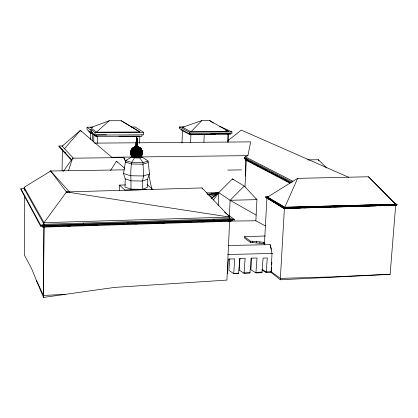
<?xml version="1.0" encoding="UTF-8"?>
<svg xmlns="http://www.w3.org/2000/svg" width="418" height="418" viewBox="0 0 418 418"><rect width="100%" height="100%" fill="white"/><g stroke="black" fill="none" stroke-linecap="round" stroke-linejoin="round"><path stroke-width="0.63" d="M232.716 219.126L234.263 220.249L234.305 219.377L229.748 218.645L44.005 224.299L24.15 188.711L20.9 188.779L20.9 189.568L40.692 226.242L42.072 225.814L232.361 219.946L232.33 220.673L42.066 226.587L42.072 225.814M24.15 188.711L24.155 187.316L50.693 171.035L66.452 191.956L229.816 217.099L229.748 218.645M24.495 196.005L24.307 254.912L31.428 268.272L43.467 297.428L114.741 287.391L226.906 280.091L229.639 220.976L228.338 221.012M24.51 190.42L24.516 189.364M245.512 176.082L245.648 159.154L245.037 159.164L245.079 158.312L244.237 158.323L244.284 157.382L247.884 155.637L250.68 141.88L94.442 143.123M40.692 226.242L40.698 225.318L20.9 188.779M43.467 297.428L43.984 226.755L42.808 227.12L41.873 225.412M43.989 226.138L44.015 222.674L24.155 187.316M396.212 205.133L284.183 208.509L265.754 197.27L265.749 196.758L268.346 196.695M43.984 226.755L43.388 295.233L36.455 280.588M62.878 145.976L58.975 146.018L58.969 146.598L71.661 160.418M62.115 170.957L62.35 149.56M136.294 154.216L136.514 138.024L135.934 146.885C132.887 147.34 130.902 150.637 131.377 153.573L136.294 154.216L141.425 153.902C143.447 144.325 128.039 144.868 131.033 154.19L131.038 155.214L132.422 157.027L136.252 157.534L139.492 157.414L140.725 157.116L141.859 155.569L142.319 152.345M80.408 130.395L112.489 157.847M265.754 197.27L265.749 196.758L283.895 207.579L283.89 208.112L397.037 204.972L397.1 204.454L394.164 203.127M83.527 224.952L83.548 223.651M92.911 127.171L87.054 127.192L87.017 129.538L90.178 132.125L91.396 132.114L95.043 135.087L143.656 134.81L143.724 132.407L135.207 127.025L131.304 127.035M90.178 132.125L90.215 129.737L87.054 127.192M90.46 139.497L90.57 132.971M141.958 134.606L141.911 136.336L96.161 136.618L92.493 133.619L91.281 133.629L91.307 131.91M91.396 132.114L91.432 129.732L90.215 129.737M92.493 133.619L92.514 132.475M92.545 140.903L92.676 133.363M93.731 142.146L93.862 134.612M95.043 135.087L95.085 132.652L91.432 129.732M96.161 136.618L96.192 134.862L106.506 134.805M97.446 143.384L97.577 136.341M119.511 190.3L119.632 185.08L125.379 184.965M142.235 157.158L139.816 157.879L134.539 157.779L131.733 156.949L125.656 160.606L123.519 173.496L125.217 178.852L125.019 187.097L130.954 189.15L142.224 189.338L147.329 187.473L147.57 179.249L149.539 173.966L148.092 161.04L142.235 157.158L140.537 156.666M127.96 223.729L127.992 222.428M130.954 189.15C131.2 180.168 130.097 171.37 131.633 162.419L134.539 157.779M134.8 154.137L135.129 150.031L136.43 146.958L136.67 138.05M139.622 143.207L139.811 136.085L119.02 136.211M142.224 189.338L142.454 181.031L143.599 175.983L142.961 162.633L139.816 157.879M132.276 152.685L132.281 155.151L133.53 157.722L132.422 157.027L131.654 155.689L131.404 152.46L136.325 153.103L136.258 158.009M183.993 126.926L179.474 126.941L179.416 128.457L189.187 133.671L231.896 133.441L231.969 131.895L220.829 126.8L219.539 126.806M182.002 142.987L182.462 130.019M189.187 133.671L189.249 132.104L179.474 126.941M210.839 133.368L230.339 133.264L230.281 134.502L189.997 134.732L190.044 133.483M190.603 142.799L190.916 134.528L215.761 134.387M136.383 144.22L136.482 141.723M203.911 142.23L204.224 134.45M213.969 220.809L214.021 219.507M136.618 138.044L136.231 146.943C133.812 148.265 133.311 151.478 133.415 153.996M218.191 205.557L218.755 192.635L232.413 178.904L244.264 186.047L256.945 199.616L255.853 220.788L265.456 225.924M227.585 142.073L227.935 134.319M228.249 142.068L228.599 134.314M229.362 216.534L230.114 200.29L244.264 186.047M244.979 186.94L246.301 160.016L245.606 160.026L289.909 183.178M265.315 235.971L244.509 236.719L244.446 237.952L250.366 242.435L265.028 243.71M250.366 242.435L250.429 241.181L244.509 236.719M252.733 242.508L252.801 241.259L264.537 242.372M256.318 242.727L256.38 241.473M259.865 243.041L259.933 241.792M136.242 144.231L136.477 139.863M137.809 154.237L137.741 150.114L136.864 146.974L136.968 138.018L137.517 146.87L136.942 138.044M263.345 243.454L263.413 242.2M266.465 197.651L284.183 208.509M264.395 244.854L266.919 197.965M132.25 153.803C131.936 151.076 133.217 147.726 136.059 146.911L136.566 138.039M394.639 204.956L396.588 204.904L396.567 205.181L284.047 208.316L278.466 204.684M393.73 205.369L395.684 205.311L390.109 274.37L280.29 279.757L284.397 208.415L285.698 208.378M130.719 153.072L130.954 151.185L130.777 154.425L131.163 155.454L132.469 155.904L139.001 156.264L141.049 155.998L141.634 155.794L141.718 155.329M134.826 153.019L135.249 157.952M136.049 145.501L135.965 146.749L134.303 147.037L132.83 148.097L136.503 148.683L140.552 148.186L138.844 147.089L137.161 146.728M136.127 144.247L136.54 137.997L136.864 137.992L137.496 146.833C140.521 147.418 142.784 150.626 142.047 153.693M227.371 273.811L228.406 259.05L234.754 258.888L233.704 273.612L238.657 273.456L239.744 258.366L245.141 258.23L244.044 273.288L249.943 273.106L251.051 258.162L257.028 258.01L255.91 272.917L261.981 272.729L263.1 258.099L267.285 257.995L266.161 272.599L271.115 272.442L280.29 279.757M229.701 258.894L228.897 270.326L233.704 273.612M239.974 258.298L239.127 270.018L244.044 273.288M136.54 137.997L135.871 146.781C133.373 147.11 131.142 149.116 130.829 151.677L136.336 152.57L142.157 152.047L142.272 150.992L141.023 148.594L138.844 147.089L137.292 146.765L139.878 147.69L141.629 149.461C138.588 150.605 134.821 150.255 131.712 149.341L132.809 148.15M251.725 258.167L250.868 269.667L255.91 272.917M136.503 138.013L136.059 146.911M271.507 267.374L271.115 272.442L272.003 253.454L270.143 244.629L228.646 245.486M271.705 264.845L271.904 262.311M139.231 154.185C139.393 151.755 139.288 148.197 136.864 146.974M133.446 152.878L133.431 155.339L134.319 157.852M140.464 154.075C140.876 151.421 139.92 147.763 137.067 146.969L136.853 138.055M130.902 153.369L131.006 151.729L130.63 152.779L130.907 154.676L133.431 155.339L139.152 155.527L141.315 155.245L141.927 155.036L142.016 154.55M142.292 153.453L142.402 151.807M137.276 158.02L137.841 153.119L141.456 152.789L141.315 155.245L139.711 157.79L140.725 157.116L141.31 156.06L140.918 156.922M68.531 170.476L72.586 158.192L123.822 157.57L126.126 162.236M50.123 171.479L50.641 170.988L50.123 171.479L50.322 171.746L50.641 170.988L124.287 169.839M284.648 207.715L297.621 178.366L368.457 176.762L395.715 204.24L369.235 205.06M110.613 170.492L116.387 161.186L124.637 168.245M138.233 157.983L139.152 155.527L139.262 153.066M63.468 171.323L72.586 158.192M50.322 171.746L50.761 171.124L69.681 192.175M213.415 200.008L218.755 192.635L230.114 200.29L256.145 215.087M66.452 191.956L44.015 222.669L229.816 217.099L202.009 187.928L66.452 191.956L67.742 192.076M64.497 148.709L80.408 130.395L81.578 131.895M139.063 157.905L140.37 155.412L140.495 152.957M191.021 131.717L201.863 120.583L209.669 120.572L228.724 131.534L191.021 131.717L182.561 127.286L201.863 120.583M142.345 153.991L140.5 154.623L137.809 154.785L132.187 154.346L130.777 153.866L130.75 151.964M142.397 153.166L140.542 153.798L136.299 153.944L132.182 153.521L130.766 153.035L130.891 152.539M142.371 152.899L141.498 153.354M368.457 176.762L395.58 204.235L284.522 207.302L395.768 204.266M142.078 152.58L141.927 155.036L141.232 156.494L140.694 156.682L134.951 156.886L131.989 156.395L131.534 156.175L131.644 155.742M131.278 154.989L131.163 155.454M130.933 152.277L130.803 152.769L131.33 153.019L133.394 153.443M130.907 152.006L130.782 152.502L132.198 152.988L136.315 153.406L140.558 153.26L142.167 152.878L142.256 152.382M96.412 132.177L109.276 120.734L121.21 120.713L139.92 131.963L96.412 132.177L90.659 127.615L109.276 120.734M80.408 130.395L62.13 146.196L73.432 158.213M211.795 198.357L218.755 192.635L206.403 192.917M137.25 143.656L136.947 138.008L137.48 146.901C142.794 147.935 130.426 147.747 135.892 146.713L132.908 147.773M227.972 140.573L241.301 130.134L348.669 177.274M211.116 198.367L218.755 192.635L207.297 194.333M133.337 147.638L134.575 146.948L136.101 146.728L135.536 146.739L134.983 146.885L138.269 147.089L137.417 146.796L137.318 144.915M267.123 197.359L297.621 178.366M210.129 196.753L218.755 192.635L208.07 194.694M147.57 179.249L142.454 181.031L131.168 180.832L125.217 178.852M149.539 173.966L143.599 175.983L130.437 175.743L123.519 173.496M131.816 148.928L132.365 148.751M148.045 162.597L142.919 164.206L131.592 163.992L125.619 162.163M148.092 161.04L142.961 162.633L131.633 162.419L125.656 160.606M42.066 226.587L42.814 226.352L42.808 227.12L231.269 221.237L231.3 220.511L224.126 220.73M44.005 224.299L40.698 225.318L234.305 219.377L224.497 212.276M208.963 195.53L218.755 192.635M134.465 147.146C130.818 148.458 143.421 148.374 138.363 147.199L137.12 146.739M43.482 295.453L65.292 294.356M390.125 274.213L334.541 276.852L280.368 278.378L271.151 271.69L266.214 271.914L262.143 269.427M233.719 273.409L238.678 273.184M244.07 272.933L249.974 272.661M255.947 272.39L262.029 272.108M135.51 146.838L136.111 146.817M303.52 207.124L306.122 207.041M317.184 206.696L321.087 206.57M330.194 206.288L336.699 206.084M343.857 205.86L352.317 205.593M356.873 205.447L367.281 205.123M54.408 226.431L57.015 226.347M67.439 226.023L70.694 225.924M81.118 225.6L83.72 225.516M94.144 225.192L97.404 225.093M107.823 224.764L110.43 224.685M120.854 224.361L124.109 224.257M134.533 223.933L137.788 223.834M147.559 223.531L150.82 223.426M161.238 223.102L164.499 223.003M174.269 222.7L178.178 222.575M187.948 222.271L191.204 222.172M200.98 221.864L204.888 221.744M214.659 221.441L217.914 221.341M49.334 226.154L56.508 225.929M63.029 225.725L70.203 225.506M76.076 225.323L83.25 225.098M89.771 224.9L96.945 224.675M103.465 224.471L110.645 224.252M116.512 224.069L123.686 223.844M130.207 223.646L137.381 223.421M143.907 223.217L151.081 222.998M156.949 222.815L164.122 222.59M170.649 222.392L177.822 222.167M184.343 221.963L191.517 221.744M197.385 221.561L204.564 221.336M211.085 221.138L218.259 220.913M284.062 208.028L286.664 207.955M289.266 207.882L301.624 207.537M304.226 207.469L316.583 207.124M319.838 207.035L331.547 206.706M334.797 206.617L347.154 206.278M349.756 206.205L362.113 205.86M364.715 205.787L377.078 205.447M379.68 205.374L392.037 205.029M288.953 208.289L300.667 207.96M303.917 207.871L315.632 207.542M318.887 207.453L330.601 207.124M333.857 207.035L345.571 206.711M348.826 206.617L360.541 206.293M363.796 206.199L376.158 205.855M378.76 205.781L391.128 205.442M283.895 207.579L397.1 204.454M268.842 197.061L267.546 197.097L284.836 207.291M230.114 200.29L256.945 199.616L255.884 198.958M268.45 196.92L267.118 196.956L284.538 207.291M227.732 254.52L272.593 253.444M146.634 189.662L124.909 190.127L119.632 185.08M151.107 189.568L153.025 189.526L147.099 184.531M227.747 170.095L241.489 169.875M307.617 159.88L318.396 159.733L326.646 168.02M111.319 157.272L132.057 157.027M141.132 156.917L247.884 155.637M229.153 221.08L255.853 220.788M189.249 132.104L231.969 131.895M95.085 132.652L143.724 132.407M90.659 127.615L91.96 127.61M182.561 127.286L183.847 127.286M136.325 153.103L137.841 153.119M250.429 241.181L252.801 241.259M137.386 146.859L138.473 147L139.497 147.716M140.093 147.862L141.138 148.782C138.4 149.811 135.024 149.492 132.224 148.677L132.114 148.484M141.368 149.743L142.01 150.203C138.729 151.447 134.659 151.065 131.299 150.078L131.414 149.628L131.006 150.861C134.533 151.901 138.823 152.309 142.272 150.992L141.498 149.247L140.605 148.406M141.712 151.311L142.251 151.556L142.12 150.746M225.37 129.988L228.724 131.534M245.387 156.818L292.945 181.234M244.284 157.382L292.219 182.154M245.653 158.61L246.813 159.211M244.237 158.323L291.001 182.619M245.648 159.154L247.383 160.057M250.283 161.562L251.443 162.168M254.337 163.673L257.812 165.481M260.707 166.986L261.867 167.587M264.766 169.091L267.081 170.298M271.136 172.404L272.296 173.01M275.19 174.515L276.35 175.116M281.565 177.828L284.459 179.332M285.619 179.933L286.779 180.539M245.037 159.164L290.724 182.964M246.876 160.319L249.18 161.52M253.214 163.626L254.369 164.227M257.253 165.732L258.402 166.333M265.32 169.938L266.475 170.539M267.63 171.14L268.779 171.741M275.697 175.351L276.852 175.952M286.074 180.759L287.229 181.36M180.858 129.836L189.997 134.732M269.861 198.978L270.958 199.626M276.982 203.185L278.08 203.832M281.91 206.1L283.556 207.072M277.348 204.015L266.151 197.327L284.047 208.316M121.21 120.713L139.92 131.963M262.044 270.007L266.161 272.599M229.127 219.121L230.757 220.161M209.669 120.572L213.389 123.132M228.244 215.954L229.816 217.099M231.326 219.189L232.361 219.946M229.754 219.372L230.783 220.129M228.683 219.335L229.717 220.093M227.544 219.424L228.589 220.197M88.595 131.424L91.281 133.629M232.413 178.904L233.291 179.844M64.712 152.152L65.589 153.103M69.722 157.596L70.6 158.547M58.975 146.018L71.64 159.754M116.387 161.186L117.233 162.163M230.135 219.11L230.914 220.04M131.419 155.956L132.015 156.828M202.009 187.928L202.751 188.988M318.396 159.733L318.882 160.904M270.143 244.629L271.449 249.332M123.822 157.57L124.522 160.084M148.902 175.147L151.729 189.009M137.156 143.635L136.911 138.003L137.031 143.614M136.9 138.05L137.25 146.953"/></g></svg>
